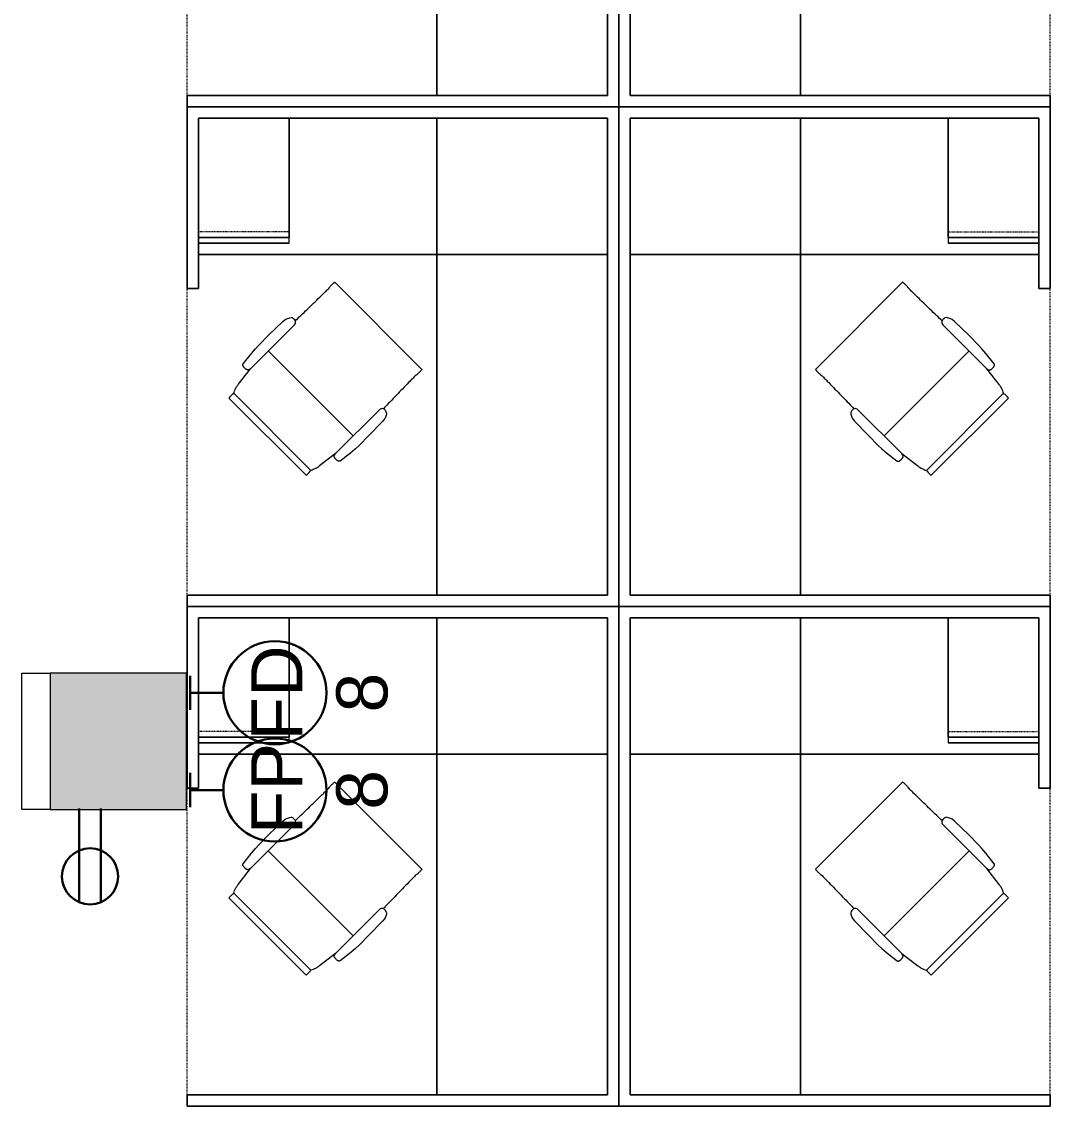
# Model space of a CAD drawing. Header units: inches. Extents: x 0 to 2535, y 0 to 2055.
# Drawn here: x 829 to 1010.1, y 241.2 to 432.2 of the extents above; entities that cross this region are included whole.
import ezdxf

# ---------------------------------------------------------------- set-up
doc = ezdxf.new("R2010")
doc.units = ezdxf.units.IN
doc.header["$MEASUREMENT"] = 0
doc.linetypes.add('DASH 1_32_', pattern=[0.0625, 0.03125, -0.03125])
doc.linetypes.add('Dash 1_8_', pattern=[0.25, 0.125, -0.125])
for name, color, linetype, lineweight in [('A-ANNO-NOTE', 131, 'Continuous', 9), ('B-CL', 7, 'Continuous', 9), ('I-FURN', 30, 'Continuous', 9), ('S-COLS', 52, 'Continuous', 13), ('Victor Bldg - 5th Floor_LINK_dwg', 8, 'Continuous', 9)]:
    doc.layers.add(name, color=color, linetype=linetype, lineweight=lineweight)
doc.styles.add('Swis721 Lt BT', font='swissl.ttf', dxfattribs={"height": 9})

# ---------------------------------------------------------------- blocks, each defined once
blk = doc.blocks.new('Victor Bldg - 5th Floor_LINK_dwg-6972324-Level 05 POWER _ SIGNAL')
at = {"layer": 'B-CL'}
blk.add_line((829, 317.5), (834, 317.5), dxfattribs=at)
at = {"layer": 'B-CL', "flags": 128}
blk.add_lwpolyline([(834, 293.5), (829, 293.5), (829, 317.5)], dxfattribs=at)
blk = doc.blocks.new('Concrete-Rectangular-Column - 24_ X 24_-6973359-Level 05 POWER _ SIGNAL')
at = {"layer": 'S-COLS', "lineweight": 9}
blk.add_hatch(color=7, dxfattribs=at).paths.add_polyline_path([(12, -12), (12, 12), (-12, 12), (-12, -12)], flags=0)
at = {"layer": 'S-COLS', "color": 8, "lineweight": 20}
for p, q in [((12, 12), (-12, 12)), ((-12, 12), (-12, -12)), ((12, -12), (12, 12)), ((-12, -12), (12, -12))]:
    blk.add_line(p, q, dxfattribs=at)
blk = doc.blocks.new('Adjustable Workstation 1 - 6x7-V57-Level 05 POWER _ SIGNAL')
at = {"layer": 'I-FURN'}
for p, q in [((76, 0), (0, 0)), ((0, 0), (0, -88)), ((0, 0), (76, 0)), ((0, -88), (0, 0)), ((76, -2), (76, 0)), ((76, 0), (76, -2)), ((32, -2), (2, -2)), ((2, -2), (2, -86)), ((2, -86), (2, -2)), ((2, -2), (32, -2)), ((2, -86), (2, -2)), ((2, -2), (76, -2)), ((32, -2), (2, -2)), ((2, -2), (2, -62)), ((32, -86), (32, -2)), ((32, -2), (32, -86)), ((76, -2), (32, -2)), ((76, -56), (74, -56)), ((74, -56), (74, -86)), ((74, -62), (74, -56)), ((74, -56), (76, -56)), ((76, -88), (76, -56)), ((76, -56), (76, -88)), ((2, -62), (2, -86)), ((32, -62), (2, -62)), ((2, -62), (2, -86)), ((2, -86), (2, -62)), ((2, -62), (32, -62)), ((74, -62), (32, -62)), ((32, -62), (74, -62)), ((74, -64), (74, -62)), ((74, -86), (74, -62)), ((74, -62), (74, -86)), ((58, -64), (74, -64)), ((58, -64), (74, -64)), ((58, -64), (74, -64)), ((58, -64), (74, -64)), ((58, -64), (74, -64)), ((58, -64), (74, -64)), ((58, -64), (58, -86)), ((74, -64), (58, -64)), ((74, -64), (58, -64)), ((58, -64), (58, -65)), ((74, -64), (58, -64)), ((58, -64), (74, -64)), ((58, -64), (58, -65)), ((58, -64), (58, -65)), ((74, -64), (58, -64)), ((58, -64), (74, -64)), ((58, -64), (58, -65)), ((58, -64), (58, -65)), ((74, -64), (58, -64)), ((58, -64), (74, -64)), ((58, -64), (58, -65)), ((58, -64), (58, -65)), ((74, -86), (74, -64)), ((74, -65), (74, -64)), ((74, -65), (74, -64)), ((74, -64), (74, -65)), ((74, -65), (74, -64)), ((74, -64), (74, -65)), ((74, -65), (74, -64)), ((74, -64), (74, -65)), ((74, -65), (74, -64)), ((58, -65), (74, -65)), ((58, -86), (58, -65)), ((58, -65), (74, -65)), ((74, -65), (58, -65)), ((58, -65), (74, -65)), ((74, -65), (58, -65)), ((58, -65), (74, -65)), ((74, -65), (58, -65)), ((58, -65), (74, -65)), ((74, -65), (74, -86)), ((74, -86), (74, -65)), ((2, -86), (32, -86)), ((32, -86), (2, -86)), ((74, -86), (2, -86)), ((2, -86), (32, -86)), ((2, -86), (32, -86)), ((32, -86), (2, -86)), ((32, -86), (58, -86)), ((32, -86), (74, -86)), ((74, -86), (32, -86)), ((58, -86), (74, -86)), ((74, -86), (58, -86)), ((58, -86), (74, -86)), ((0, -88), (76, -88)), ((76, -88), (0, -88))]:
    blk.add_line(p, q, dxfattribs=at)
at = {"layer": 'I-FURN', "linetype": 'Dash 1_8_'}
for p, q in [((76, 0), (76, -2)), ((76, -2), (76, -56)), ((76, -56), (76, -88))]:
    blk.add_line(p, q, dxfattribs=at)
at = {"layer": 'I-FURN', "linetype": 'DASH 1_32_'}
blk.add_line((58, -66), (74, -66), dxfattribs=at)
blk = doc.blocks.new('Adjustable Workstation 1 - 6x7-V58-Level 05 POWER _ SIGNAL')
at = {"layer": 'I-FURN'}
for p, q in [((76, 88), (0, 88)), ((0, 88), (0, 0)), ((0, 0), (0, 88)), ((0, 88), (76, 88)), ((76, 56), (76, 88)), ((76, 88), (76, 56)), ((32, 86), (2, 86)), ((2, 86), (2, 2)), ((2, 2), (2, 86)), ((2, 86), (32, 86)), ((2, 2), (2, 86)), ((2, 86), (74, 86)), ((32, 86), (2, 86)), ((2, 86), (2, 62)), ((32, 86), (2, 86)), ((2, 86), (2, 62)), ((2, 62), (2, 86)), ((2, 86), (32, 86)), ((32, 2), (32, 86)), ((32, 86), (32, 2)), ((58, 86), (32, 86)), ((74, 86), (32, 86)), ((32, 86), (74, 86)), ((74, 86), (58, 86)), ((58, 86), (58, 64)), ((58, 65), (58, 86)), ((58, 86), (74, 86)), ((74, 86), (58, 86)), ((74, 64), (74, 86)), ((74, 86), (74, 65)), ((74, 86), (74, 56)), ((74, 65), (74, 86)), ((74, 62), (74, 86)), ((74, 86), (74, 62)), ((74, 65), (58, 65)), ((74, 65), (58, 65)), ((58, 65), (58, 64)), ((74, 65), (58, 65)), ((58, 65), (74, 65)), ((58, 65), (58, 64)), ((58, 65), (58, 64)), ((74, 65), (58, 65)), ((58, 65), (74, 65)), ((58, 65), (58, 64)), ((58, 65), (58, 64)), ((74, 65), (58, 65)), ((58, 65), (74, 65)), ((58, 65), (58, 64)), ((58, 65), (58, 64)), ((74, 64), (74, 65)), ((74, 64), (74, 65)), ((74, 65), (74, 64)), ((74, 64), (74, 65)), ((74, 65), (74, 64)), ((74, 64), (74, 65)), ((74, 65), (74, 64)), ((74, 64), (74, 65)), ((58, 64), (74, 64)), ((58, 64), (74, 64)), ((58, 64), (74, 64)), ((58, 64), (74, 64)), ((58, 64), (74, 64)), ((58, 64), (74, 64)), ((58, 64), (74, 64)), ((58, 64), (74, 64)), ((74, 64), (58, 64)), ((58, 64), (74, 64)), ((74, 64), (58, 64)), ((58, 64), (74, 64)), ((74, 64), (58, 64)), ((58, 64), (74, 64)), ((74, 62), (74, 64)), ((2, 62), (2, 2)), ((2, 62), (32, 62)), ((32, 62), (2, 62)), ((32, 62), (74, 62)), ((74, 62), (32, 62)), ((74, 56), (74, 62)), ((74, 56), (76, 56)), ((76, 56), (74, 56)), ((2, 2), (32, 2)), ((32, 2), (2, 2)), ((76, 2), (2, 2)), ((2, 2), (32, 2)), ((32, 2), (76, 2)), ((76, 0), (76, 2)), ((76, 2), (76, 0)), ((0, 0), (76, 0)), ((76, 0), (0, 0))]:
    blk.add_line(p, q, dxfattribs=at)
at = {"layer": 'I-FURN', "linetype": 'Dash 1_8_'}
for p, q in [((76, 56), (76, 88)), ((76, 2), (76, 56)), ((76, 0), (76, 2))]:
    blk.add_line(p, q, dxfattribs=at)
at = {"layer": 'I-FURN', "linetype": 'DASH 1_32_'}
blk.add_line((58, 66), (74, 66), dxfattribs=at)
blk = doc.blocks.new('HermanMiller_Collection_Eames_AluminumGroup_LoungeChairSwivel - Arms Swivel Base-7952355-Level 05 POWER _ SIGNAL')
at = {"layer": 'I-FURN'}
for p, q in [((-6.94, 12.09), (-4.59, 12.38)), ((-4.59, 12.38), (-3.51, 12.46)), ((-3.51, 12.46), (-2.64, 12.49)), ((-2.64, 12.49), (-0.18, 12.49)), ((-0.18, 12.49), (3.32, 12.43)), ((3.32, 12.43), (3.84, 12.38)), ((3.84, 12.38), (3.99, 12.34)), ((3.99, 12.34), (4.64, 12.01)), ((4.64, 12.01), (4.83, 11.89)), ((-12.96, -9.61), (-12.96, 9.61)), ((-11.95, 9.63), (-11.95, 9.59)), ((-11.95, 9.59), (-11.76, 9.6)), ((-11.76, -9.6), (-11.76, 9.6)), ((-10.12, 10.12), (-6.61, 10.58)), ((-6.61, 10.58), (-6.94, 10.64)), ((-6.61, 10.58), (4.33, 10.58)), ((-2.19, 10.58), (-2.19, -10.58)), ((13.22, 10.83), (13.22, 10.86)), ((14.64, 10.85), (14.64, -10.85)), ((-11.95, -9.59), (-11.95, -9.63)), ((-11.76, -9.6), (-11.95, -9.59)), ((-6.61, -10.58), (-10.12, -10.12)), ((-6.94, -10.64), (-6.61, -10.58)), ((-6.61, -10.58), (4.33, -10.58)), ((13.22, -10.86), (13.22, -10.83)), ((-4.59, -12.38), (-6.94, -12.09)), ((-3.51, -12.46), (-4.59, -12.38)), ((-2.64, -12.49), (-3.51, -12.46)), ((-0.18, -12.49), (-2.64, -12.49)), ((3.32, -12.43), (-0.18, -12.49)), ((3.84, -12.38), (3.32, -12.43)), ((3.99, -12.34), (3.84, -12.38)), ((4.64, -12.01), (3.99, -12.34)), ((4.83, -11.89), (4.64, -12.01))]:
    blk.add_line(p, q, dxfattribs=at)
at = {"layer": 'I-FURN', "flags": 128}
for points in [[(4.94, 10.96), (5.23, 10.95), (5.52, 10.95)], [(5.52, -10.95), (5.23, -10.95), (4.94, -10.96)]]:
    blk.add_lwpolyline(points, dxfattribs=at)
at = {"layer": 'I-FURN'}
for centre, radius, start, end in [((3.68, 11.28), 1.3, 345.8347, 28.1255), ((-12.38, 5.3), 4.35, 84.2936, 97.7064), ((4.33, 11.27), 0.69, 270, 332.7502), ((-12.38, -5.3), 4.35, 262.2936, 275.7064), ((4.33, -11.27), 0.69, 27.2498, 90), ((3.68, -11.28), 1.3, 331.8745, 14.1653)]:
    blk.add_arc(centre, radius, start, end, dxfattribs=at)
for points, knots in [([(-6.94, 10.64), (-6.95, 10.65), (-6.96, 10.65), (-6.99, 10.65), (-7, 10.66), (-7.02, 10.67), (-7.03, 10.68), (-7.05, 10.69), (-7.06, 10.7), (-7.07, 10.71), (-7.08, 10.72), (-7.09, 10.73), (-7.1, 10.74), (-7.11, 10.76), (-7.11, 10.77), (-7.12, 10.78), (-7.13, 10.8), (-7.14, 10.81), (-7.15, 10.83), (-7.16, 10.85), (-7.17, 10.87), (-7.18, 10.9), (-7.2, 10.95), (-7.22, 11.02), (-7.24, 11.11), (-7.25, 11.23), (-7.26, 11.37), (-7.25, 11.52), (-7.23, 11.66), (-7.21, 11.77), (-7.18, 11.85), (-7.16, 11.9), (-7.15, 11.92), (-7.14, 11.94), (-7.13, 11.96), (-7.12, 11.97), (-7.11, 11.98), (-7.1, 12), (-7.09, 12.01), (-7.08, 12.02), (-7.07, 12.03), (-7.06, 12.04), (-7.05, 12.04), (-7.05, 12.05), (-7.03, 12.06), (-7.02, 12.07), (-7, 12.08), (-6.99, 12.08), (-6.97, 12.09), (-6.95, 12.09), (-6.94, 12.09)], [-1, -1, -1, -1, -0.984375, -0.96875, -0.957031, -0.953125, -0.9375, -0.921875, -0.917969, -0.914062, -0.90625, -0.890625, -0.882812, -0.875, -0.867188, -0.859375, -0.84375, -0.835938, -0.828125, -0.8125, -0.796875, -0.78125, -0.75, -0.708333, -0.666667, -0.583333, -0.5, -0.416667, -0.333333, -0.25, -0.208333, -0.1875, -0.166667, -0.15625, -0.145833, -0.135417, -0.125, -0.114583, -0.104167, -0.09375, -0.088542, -0.083333, -0.078125, -0.072917, -0.0625, -0.052083, -0.041667, -0.03125, -0.020833, 0, 0, 0, 0]), ([(13.22, 10.86), (13.22, 10.87), (13.22, 10.87), (13.23, 10.87), (13.25, 10.88), (13.27, 10.88), (13.29, 10.88), (13.32, 10.88), (13.34, 10.88)], [-1, -1, -1, -1, -0.75, -0.625, -0.5, -0.375, -0.25, 0, 0, 0, 0]), ([(13.34, 10.88), (13.4, 10.89), (13.61, 10.9), (13.97, 10.9), (14.25, 10.89), (14.38, 10.89), (14.47, 10.88), (14.54, 10.87), (14.6, 10.87), (14.63, 10.86), (14.64, 10.85), (14.64, 10.85)], [-1, -1, -1, -1, -0.857143, -0.571429, -0.428571, -0.357143, -0.285714, -0.214286, -0.142857, -0.071429, 0, 0, 0, 0]), ([(-6.94, -12.09), (-6.95, -12.09), (-6.96, -12.09), (-6.99, -12.08), (-7, -12.08), (-7.02, -12.07), (-7.03, -12.06), (-7.05, -12.05), (-7.06, -12.04), (-7.07, -12.03), (-7.08, -12.02), (-7.09, -12.01), (-7.1, -12), (-7.11, -11.98), (-7.12, -11.97), (-7.12, -11.96), (-7.13, -11.94), (-7.14, -11.93), (-7.15, -11.91), (-7.16, -11.89), (-7.17, -11.87), (-7.18, -11.84), (-7.21, -11.77), (-7.23, -11.66), (-7.26, -11.47), (-7.26, -11.28), (-7.24, -11.11), (-7.22, -11.02), (-7.2, -10.95), (-7.18, -10.89), (-7.16, -10.85), (-7.15, -10.82), (-7.13, -10.8), (-7.13, -10.78), (-7.12, -10.77), (-7.11, -10.76), (-7.1, -10.74), (-7.08, -10.73), (-7.08, -10.72), (-7.07, -10.71), (-7.06, -10.7), (-7.05, -10.69), (-7.05, -10.69), (-7.03, -10.68), (-7.02, -10.67), (-7, -10.66), (-6.99, -10.65), (-6.97, -10.65), (-6.95, -10.65), (-6.94, -10.64)], [-1, -1, -1, -1, -0.984375, -0.96875, -0.957031, -0.953125, -0.9375, -0.921875, -0.917969, -0.914062, -0.90625, -0.890625, -0.882812, -0.875, -0.867188, -0.859375, -0.84375, -0.835938, -0.828125, -0.8125, -0.796875, -0.78125, -0.75, -0.666667, -0.583333, -0.416667, -0.333333, -0.291667, -0.25, -0.208333, -0.1875, -0.166667, -0.15625, -0.145833, -0.135417, -0.125, -0.114583, -0.104167, -0.09375, -0.088542, -0.083333, -0.078125, -0.072917, -0.0625, -0.052083, -0.041667, -0.03125, -0.020833, 0, 0, 0, 0]), ([(13.34, -10.88), (13.32, -10.88), (13.29, -10.88), (13.27, -10.88), (13.25, -10.88), (13.23, -10.87), (13.22, -10.87), (13.22, -10.87), (13.22, -10.86)], [-1, -1, -1, -1, -0.75, -0.625, -0.5, -0.375, -0.25, 0, 0, 0, 0]), ([(14.64, -10.85), (14.64, -10.86), (14.62, -10.86), (14.52, -10.88), (14.27, -10.9), (13.87, -10.9), (13.54, -10.9), (13.4, -10.89), (13.34, -10.88)], [-1, -1, -1, -1, -0.892857, -0.785714, -0.571429, -0.285714, -0.142857, 0, 0, 0, 0])]:
    blk.add_open_spline(points, degree=3, knots=knots, dxfattribs=at)
for points in [[(-11.76, 9.6), (-11.64, 9.67), (-11.37, 9.8), (-11.02, 9.92), (-10.83, 9.99)], [(-10.83, 9.99), (-10.79, 10), (-10.71, 10.02), (-10.55, 10.06), (-10.35, 10.09), (-10.2, 10.11), (-10.12, 10.12)], [(5.52, 10.95), (6.54, 10.92), (8.59, 10.89), (10.68, 10.85), (11.73, 10.84)], [(11.73, 10.84), (11.97, 10.84), (12.47, 10.83), (12.96, 10.83), (13.22, 10.83)], [(-10.83, -9.99), (-11.02, -9.92), (-11.37, -9.8), (-11.64, -9.67), (-11.76, -9.6)], [(-10.12, -10.12), (-10.2, -10.11), (-10.35, -10.09), (-10.55, -10.06), (-10.71, -10.02), (-10.79, -10), (-10.83, -9.99)], [(11.73, -10.84), (10.68, -10.85), (8.59, -10.89), (6.54, -10.92), (5.52, -10.95)], [(13.22, -10.83), (12.96, -10.83), (12.47, -10.83), (11.97, -10.84), (11.73, -10.84)]]:
    blk.add_open_spline(points, degree=3, dxfattribs=at)
blk = doc.blocks.new('HermanMiller_Collection_Eames_AluminumGroup_LoungeChairSwivel - Arms Swivel Base-7952356-Level 05 POWER _ SIGNAL')
at = {"layer": 'I-FURN'}
for p, q in [((-4.59, 12.38), (-6.94, 12.09)), ((-3.51, 12.46), (-4.59, 12.38)), ((-2.64, 12.49), (-3.51, 12.46)), ((-0.18, 12.49), (-2.64, 12.49)), ((3.32, 12.43), (-0.18, 12.49)), ((3.84, 12.38), (3.32, 12.43)), ((3.99, 12.34), (3.84, 12.38)), ((4.64, 12.01), (3.99, 12.34)), ((4.83, 11.89), (4.64, 12.01)), ((-12.96, 9.61), (-12.96, -9.61)), ((-11.95, 9.59), (-11.95, 9.63)), ((-11.76, 9.6), (-11.95, 9.59)), ((-11.76, 9.6), (-11.76, -9.6)), ((-6.61, 10.58), (-10.12, 10.12)), ((-6.94, 10.64), (-6.61, 10.58)), ((-6.61, 10.58), (4.33, 10.58)), ((-2.19, -10.58), (-2.19, 10.58)), ((13.22, 10.86), (13.22, 10.83)), ((14.64, -10.85), (14.64, 10.85)), ((-11.95, -9.63), (-11.95, -9.59)), ((-11.95, -9.59), (-11.76, -9.6)), ((-10.12, -10.12), (-6.61, -10.58)), ((-6.61, -10.58), (-6.94, -10.64)), ((-6.61, -10.58), (4.33, -10.58)), ((13.22, -10.83), (13.22, -10.86)), ((-6.94, -12.09), (-4.59, -12.38)), ((-4.59, -12.38), (-3.51, -12.46)), ((-3.51, -12.46), (-2.64, -12.49)), ((-2.64, -12.49), (-0.18, -12.49)), ((-0.18, -12.49), (3.32, -12.43)), ((3.32, -12.43), (3.84, -12.38)), ((3.84, -12.38), (3.99, -12.34)), ((3.99, -12.34), (4.64, -12.01)), ((4.64, -12.01), (4.83, -11.89))]:
    blk.add_line(p, q, dxfattribs=at)
at = {"layer": 'I-FURN', "flags": 128}
for points in [[(5.52, 10.95), (5.23, 10.95), (4.94, 10.96)], [(4.94, -10.96), (5.23, -10.95), (5.52, -10.95)]]:
    blk.add_lwpolyline(points, dxfattribs=at)
at = {"layer": 'I-FURN'}
for centre, radius, start, end in [((3.68, 11.28), 1.3, 345.8347, 28.1255), ((-12.38, 5.3), 4.35, 84.2936, 97.7064), ((4.33, 11.27), 0.69, 270, 332.7502), ((-12.38, -5.3), 4.35, 262.2936, 275.7064), ((4.33, -11.27), 0.69, 27.2498, 90), ((3.68, -11.28), 1.3, 331.8745, 14.1653)]:
    blk.add_arc(centre, radius, start, end, dxfattribs=at)
for points, knots in [([(-6.94, 12.09), (-6.95, 12.09), (-6.97, 12.09), (-6.99, 12.08), (-7, 12.08), (-7.02, 12.07), (-7.03, 12.06), (-7.05, 12.05), (-7.05, 12.04), (-7.06, 12.04), (-7.07, 12.03), (-7.08, 12.02), (-7.09, 12.01), (-7.1, 12), (-7.11, 11.98), (-7.12, 11.97), (-7.13, 11.96), (-7.14, 11.94), (-7.15, 11.92), (-7.16, 11.9), (-7.18, 11.85), (-7.21, 11.77), (-7.23, 11.66), (-7.25, 11.52), (-7.26, 11.37), (-7.25, 11.23), (-7.24, 11.11), (-7.22, 11.02), (-7.2, 10.95), (-7.18, 10.9), (-7.17, 10.87), (-7.16, 10.85), (-7.15, 10.83), (-7.14, 10.81), (-7.13, 10.8), (-7.12, 10.78), (-7.11, 10.77), (-7.11, 10.76), (-7.1, 10.74), (-7.09, 10.73), (-7.08, 10.72), (-7.07, 10.71), (-7.06, 10.7), (-7.05, 10.69), (-7.03, 10.68), (-7.02, 10.67), (-7, 10.66), (-6.99, 10.65), (-6.96, 10.65), (-6.95, 10.65), (-6.94, 10.64)], [0, 0, 0, 0, 0.020833, 0.03125, 0.041667, 0.052083, 0.0625, 0.072917, 0.078125, 0.083333, 0.088542, 0.09375, 0.104167, 0.114583, 0.125, 0.135417, 0.145833, 0.15625, 0.166667, 0.1875, 0.208333, 0.25, 0.333333, 0.416667, 0.5, 0.583333, 0.666667, 0.708333, 0.75, 0.78125, 0.796875, 0.8125, 0.828125, 0.835938, 0.84375, 0.859375, 0.867188, 0.875, 0.882812, 0.890625, 0.90625, 0.914062, 0.917969, 0.921875, 0.9375, 0.953125, 0.957031, 0.96875, 0.984375, 1, 1, 1, 1]), ([(13.34, 10.88), (13.32, 10.88), (13.29, 10.88), (13.27, 10.88), (13.25, 10.88), (13.23, 10.87), (13.22, 10.87), (13.22, 10.87), (13.22, 10.86)], [0, 0, 0, 0, 0.25, 0.375, 0.5, 0.625, 0.75, 1, 1, 1, 1]), ([(14.64, 10.85), (14.64, 10.85), (14.63, 10.86), (14.6, 10.87), (14.54, 10.87), (14.47, 10.88), (14.38, 10.89), (14.25, 10.89), (13.97, 10.9), (13.61, 10.9), (13.4, 10.89), (13.34, 10.88)], [0, 0, 0, 0, 0.071429, 0.142857, 0.214286, 0.285714, 0.357143, 0.428571, 0.571429, 0.857143, 1, 1, 1, 1]), ([(-6.94, -10.64), (-6.95, -10.65), (-6.97, -10.65), (-6.99, -10.65), (-7, -10.66), (-7.02, -10.67), (-7.03, -10.68), (-7.05, -10.69), (-7.05, -10.69), (-7.06, -10.7), (-7.07, -10.71), (-7.08, -10.72), (-7.08, -10.73), (-7.1, -10.74), (-7.11, -10.76), (-7.12, -10.77), (-7.13, -10.78), (-7.13, -10.8), (-7.15, -10.82), (-7.16, -10.85), (-7.18, -10.89), (-7.2, -10.95), (-7.22, -11.02), (-7.24, -11.11), (-7.26, -11.28), (-7.26, -11.47), (-7.23, -11.66), (-7.21, -11.77), (-7.18, -11.84), (-7.17, -11.87), (-7.16, -11.89), (-7.15, -11.91), (-7.14, -11.93), (-7.13, -11.94), (-7.12, -11.96), (-7.12, -11.97), (-7.11, -11.98), (-7.1, -12), (-7.09, -12.01), (-7.08, -12.02), (-7.07, -12.03), (-7.06, -12.04), (-7.05, -12.05), (-7.03, -12.06), (-7.02, -12.07), (-7, -12.08), (-6.99, -12.08), (-6.96, -12.09), (-6.95, -12.09), (-6.94, -12.09)], [0, 0, 0, 0, 0.020833, 0.03125, 0.041667, 0.052083, 0.0625, 0.072917, 0.078125, 0.083333, 0.088542, 0.09375, 0.104167, 0.114583, 0.125, 0.135417, 0.145833, 0.15625, 0.166667, 0.1875, 0.208333, 0.25, 0.291667, 0.333333, 0.416667, 0.583333, 0.666667, 0.75, 0.78125, 0.796875, 0.8125, 0.828125, 0.835938, 0.84375, 0.859375, 0.867188, 0.875, 0.882812, 0.890625, 0.90625, 0.914062, 0.917969, 0.921875, 0.9375, 0.953125, 0.957031, 0.96875, 0.984375, 1, 1, 1, 1]), ([(13.22, -10.86), (13.22, -10.87), (13.22, -10.87), (13.23, -10.87), (13.25, -10.88), (13.27, -10.88), (13.29, -10.88), (13.32, -10.88), (13.34, -10.88)], [0, 0, 0, 0, 0.25, 0.375, 0.5, 0.625, 0.75, 1, 1, 1, 1]), ([(13.34, -10.88), (13.4, -10.89), (13.54, -10.9), (13.87, -10.9), (14.27, -10.9), (14.52, -10.88), (14.62, -10.86), (14.64, -10.86), (14.64, -10.85)], [0, 0, 0, 0, 0.142857, 0.285714, 0.571429, 0.785714, 0.892857, 1, 1, 1, 1])]:
    blk.add_open_spline(points, degree=3, knots=knots, dxfattribs=at)
for points in [[(-10.83, 9.99), (-11.02, 9.92), (-11.37, 9.8), (-11.64, 9.67), (-11.76, 9.6)], [(-10.12, 10.12), (-10.2, 10.11), (-10.35, 10.09), (-10.55, 10.06), (-10.71, 10.02), (-10.79, 10), (-10.83, 9.99)], [(11.73, 10.84), (10.68, 10.85), (8.59, 10.89), (6.54, 10.92), (5.52, 10.95)], [(13.22, 10.83), (12.96, 10.83), (12.47, 10.83), (11.97, 10.84), (11.73, 10.84)], [(-11.76, -9.6), (-11.64, -9.67), (-11.37, -9.8), (-11.02, -9.92), (-10.83, -9.99)], [(-10.83, -9.99), (-10.79, -10), (-10.71, -10.02), (-10.55, -10.06), (-10.35, -10.09), (-10.2, -10.11), (-10.12, -10.12)], [(5.52, -10.95), (6.54, -10.92), (8.59, -10.89), (10.68, -10.85), (11.73, -10.84)], [(11.73, -10.84), (11.97, -10.84), (12.47, -10.83), (12.96, -10.83), (13.22, -10.83)]]:
    blk.add_open_spline(points, degree=3, dxfattribs=at)
blk = doc.blocks.new('Adjustable Workstation 1 - 6x7-V48-Level 05 POWER _ SIGNAL')
at = {"layer": 'I-FURN'}
for p, q in [((76, 0), (0, 0)), ((0, 0), (0, -88)), ((0, 0), (76, 0)), ((0, -88), (0, 0)), ((76, -2), (76, 0)), ((76, 0), (76, -2)), ((32, -2), (2, -2)), ((2, -2), (2, -86)), ((2, -86), (2, -2)), ((2, -2), (32, -2)), ((2, -86), (2, -2)), ((2, -2), (76, -2)), ((32, -2), (2, -2)), ((2, -2), (2, -62)), ((32, -86), (32, -2)), ((32, -2), (32, -86)), ((76, -2), (32, -2)), ((76, -56), (74, -56)), ((74, -56), (74, -86)), ((74, -62), (74, -56)), ((74, -56), (76, -56)), ((76, -88), (76, -56)), ((76, -56), (76, -88)), ((2, -62), (2, -86)), ((32, -62), (2, -62)), ((2, -62), (2, -86)), ((2, -86), (2, -62)), ((2, -62), (32, -62)), ((74, -62), (32, -62)), ((32, -62), (74, -62)), ((74, -64), (74, -62)), ((74, -86), (74, -62)), ((74, -62), (74, -86)), ((58, -64), (74, -64)), ((58, -64), (74, -64)), ((58, -64), (74, -64)), ((58, -64), (74, -64)), ((58, -64), (74, -64)), ((58, -64), (74, -64)), ((58, -64), (58, -86)), ((74, -64), (58, -64)), ((74, -64), (58, -64)), ((58, -64), (58, -65)), ((74, -64), (58, -64)), ((58, -64), (74, -64)), ((58, -64), (58, -65)), ((58, -64), (58, -65)), ((74, -64), (58, -64)), ((58, -64), (74, -64)), ((58, -64), (58, -65)), ((58, -64), (58, -65)), ((74, -64), (58, -64)), ((58, -64), (74, -64)), ((58, -64), (58, -65)), ((58, -64), (58, -65)), ((74, -86), (74, -64)), ((74, -65), (74, -64)), ((74, -65), (74, -64)), ((74, -64), (74, -65)), ((74, -65), (74, -64)), ((74, -64), (74, -65)), ((74, -65), (74, -64)), ((74, -64), (74, -65)), ((74, -65), (74, -64)), ((58, -65), (74, -65)), ((58, -86), (58, -65)), ((58, -65), (74, -65)), ((74, -65), (58, -65)), ((58, -65), (74, -65)), ((74, -65), (58, -65)), ((58, -65), (74, -65)), ((74, -65), (58, -65)), ((58, -65), (74, -65)), ((74, -65), (74, -86)), ((74, -86), (74, -65)), ((2, -86), (32, -86)), ((32, -86), (2, -86)), ((74, -86), (2, -86)), ((2, -86), (32, -86)), ((2, -86), (32, -86)), ((32, -86), (2, -86)), ((32, -86), (58, -86)), ((32, -86), (74, -86)), ((74, -86), (32, -86)), ((58, -86), (74, -86)), ((74, -86), (58, -86)), ((58, -86), (74, -86)), ((0, -88), (76, -88)), ((76, -88), (0, -88))]:
    blk.add_line(p, q, dxfattribs=at)
at = {"layer": 'I-FURN', "linetype": 'Dash 1_8_'}
for p, q in [((76, 0), (76, -2)), ((76, -2), (76, -56)), ((76, -56), (76, -88))]:
    blk.add_line(p, q, dxfattribs=at)
at = {"layer": 'I-FURN', "linetype": 'DASH 1_32_'}
blk.add_line((58, -66), (74, -66), dxfattribs=at)
blk = doc.blocks.new('Adjustable Workstation 1 - 6x7-V24-Level 05 POWER _ SIGNAL')
at = {"layer": 'I-FURN'}
for p, q in [((76, 88), (0, 88)), ((0, 88), (0, 0)), ((0, 0), (0, 88)), ((0, 88), (76, 88)), ((76, 56), (76, 88)), ((76, 88), (76, 56)), ((32, 86), (2, 86)), ((2, 86), (2, 2)), ((2, 2), (2, 86)), ((2, 86), (32, 86)), ((2, 2), (2, 86)), ((2, 86), (74, 86)), ((32, 86), (2, 86)), ((2, 86), (2, 62)), ((32, 86), (2, 86)), ((2, 86), (2, 62)), ((2, 62), (2, 86)), ((2, 86), (32, 86)), ((32, 2), (32, 86)), ((32, 86), (32, 2)), ((58, 86), (32, 86)), ((74, 86), (32, 86)), ((32, 86), (74, 86)), ((74, 86), (58, 86)), ((58, 86), (58, 64)), ((58, 65), (58, 86)), ((58, 86), (74, 86)), ((74, 86), (58, 86)), ((74, 64), (74, 86)), ((74, 86), (74, 65)), ((74, 86), (74, 56)), ((74, 65), (74, 86)), ((74, 62), (74, 86)), ((74, 86), (74, 62)), ((74, 65), (58, 65)), ((74, 65), (58, 65)), ((58, 65), (58, 64)), ((74, 65), (58, 65)), ((58, 65), (74, 65)), ((58, 65), (58, 64)), ((58, 65), (58, 64)), ((74, 65), (58, 65)), ((58, 65), (74, 65)), ((58, 65), (58, 64)), ((58, 65), (58, 64)), ((74, 65), (58, 65)), ((58, 65), (74, 65)), ((58, 65), (58, 64)), ((58, 65), (58, 64)), ((74, 64), (74, 65)), ((74, 64), (74, 65)), ((74, 65), (74, 64)), ((74, 64), (74, 65)), ((74, 65), (74, 64)), ((74, 64), (74, 65)), ((74, 65), (74, 64)), ((74, 64), (74, 65)), ((58, 64), (74, 64)), ((58, 64), (74, 64)), ((58, 64), (74, 64)), ((58, 64), (74, 64)), ((58, 64), (74, 64)), ((58, 64), (74, 64)), ((58, 64), (74, 64)), ((58, 64), (74, 64)), ((74, 64), (58, 64)), ((58, 64), (74, 64)), ((74, 64), (58, 64)), ((58, 64), (74, 64)), ((74, 64), (58, 64)), ((58, 64), (74, 64)), ((74, 62), (74, 64)), ((2, 62), (2, 2)), ((2, 62), (32, 62)), ((32, 62), (2, 62)), ((32, 62), (74, 62)), ((74, 62), (32, 62)), ((74, 56), (74, 62)), ((74, 56), (76, 56)), ((76, 56), (74, 56)), ((2, 2), (32, 2)), ((32, 2), (2, 2)), ((76, 2), (2, 2)), ((2, 2), (32, 2)), ((32, 2), (76, 2)), ((76, 0), (76, 2)), ((76, 2), (76, 0)), ((0, 0), (76, 0)), ((76, 0), (0, 0))]:
    blk.add_line(p, q, dxfattribs=at)
at = {"layer": 'I-FURN', "linetype": 'Dash 1_8_'}
for p, q in [((76, 56), (76, 88)), ((76, 2), (76, 56)), ((76, 0), (76, 2))]:
    blk.add_line(p, q, dxfattribs=at)
at = {"layer": 'I-FURN', "linetype": 'DASH 1_32_'}
blk.add_line((58, 66), (74, 66), dxfattribs=at)

msp = doc.modelspace()

# ---------------------------------------------------------------- linework, layer by layer
at = {"layer": 'A-ANNO-NOTE', "lineweight": 30}
for p, q in [((858.65, 311.06), (858.65, 317.06)), ((858.65, 314.06), (864.51, 314.06)), ((858.65, 293.94), (858.65, 299.94)), ((858.65, 296.94), (864.51, 296.94)), ((839.12, 293.71), (839.12, 277.18)), ((842.95, 293.71), (842.95, 277.18)), ((842.95, 293.71), (842.95, 277.18))]:
    msp.add_line(p, q, dxfattribs=at)
for centre, radius in [((873.58, 314.06), 9.07), ((873.58, 296.94), 9.07), ((841.04, 281.74), 4.95)]:
    msp.add_circle(centre, radius, dxfattribs=at)

# ---------------------------------------------------------------- block references
at = {"layer": 'I-FURN'}
for name, p, rotation in [('Adjustable Workstation 1 - 6x7-V57-Level 05 POWER _ SIGNAL', (934.12, 417.25), 180), ('Adjustable Workstation 1 - 6x7-V57-Level 05 POWER _ SIGNAL', (934.12, 329.25), 180), ('HermanMiller_Collection_Eames_AluminumGroup_LoungeChairSwivel - Arms Swivel Base-7952355-Level 05 POWER _ SIGNAL', (881.44, 368.32), 44.9999999999999), ('HermanMiller_Collection_Eames_AluminumGroup_LoungeChairSwivel - Arms Swivel Base-7952356-Level 05 POWER _ SIGNAL', (986.79, 368.32), 134.9999999999993), ('Adjustable Workstation 1 - 6x7-V48-Level 05 POWER _ SIGNAL', (934.12, 241.25), 180), ('HermanMiller_Collection_Eames_AluminumGroup_LoungeChairSwivel - Arms Swivel Base-7952355-Level 05 POWER _ SIGNAL', (881.44, 280.32), 44.9999999999999), ('HermanMiller_Collection_Eames_AluminumGroup_LoungeChairSwivel - Arms Swivel Base-7952356-Level 05 POWER _ SIGNAL', (986.79, 280.32), 134.9999999999993)]:
    msp.add_blockref(name, p, dxfattribs=dict(at, rotation=rotation))
for name, p in [('Adjustable Workstation 1 - 6x7-V58-Level 05 POWER _ SIGNAL', (934.12, 417.25)), ('Adjustable Workstation 1 - 6x7-V58-Level 05 POWER _ SIGNAL', (934.12, 329.25)), ('Adjustable Workstation 1 - 6x7-V24-Level 05 POWER _ SIGNAL', (934.12, 241.25))]:
    msp.add_blockref(name, p, dxfattribs=at)
at = {"layer": 'S-COLS', "lineweight": 9}
msp.add_blockref('Concrete-Rectangular-Column - 24_ X 24_-6973359-Level 05 POWER _ SIGNAL', (846, 305.5), dxfattribs=at)
at = {"layer": 'Victor Bldg - 5th Floor_LINK_dwg', "color": 7}
msp.add_blockref('Victor Bldg - 5th Floor_LINK_dwg-6972324-Level 05 POWER _ SIGNAL', (0, 0), dxfattribs=at)

# ---------------------------------------------------------------- texts
at = {"layer": 'A-ANNO-NOTE', "char_height": 9, "attachment_point": 1, "rotation": 90, "style": 'Swis721 Lt BT'}
for s, insert, width in [('FD', (869.41, 305.64), 19.695), ('8', (884.4, 310.59), 8.181), ('FP', (869.41, 289.16), 18.18), ('8', (884.4, 293.47), 8.181)]:
    msp.add_mtext(s, dxfattribs=dict(at, insert=insert, width=width))

doc.saveas('drawing.dxf')
